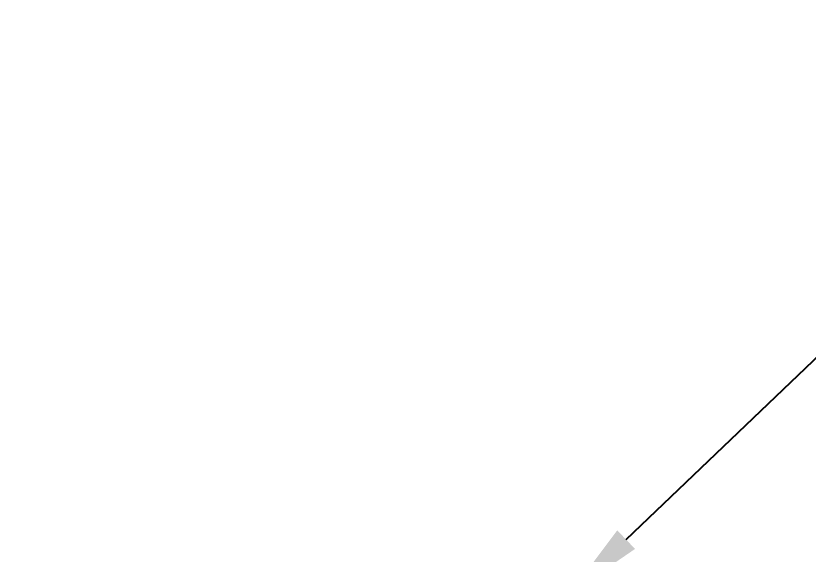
# Model space of a CAD drawing. Header units: millimetres. Extents: x 9226 to 36041, y 16031 to 21779.
# Drawn here: x 30476.7 to 30785.2, y 19794.4 to 20004.1 of the extents above; entities that cross this region are included whole.
import ezdxf
from ezdxf import colors
from ezdxf.entities.mleader import LeaderData, LeaderLine
from ezdxf.math import Vec2, Vec3

# ---------------------------------------------------------------- set-up
doc = ezdxf.new("R2010")
doc.units = ezdxf.units.MM
doc.styles.add('OSMS', font='verdana.ttf')
doc.styles.get("Standard").update_dxf_attribs({"font": 'arial.ttf'})
doc.dimstyles.new('ISO-200', dxfattribs={"dimtxt": 100, "dimasz": 60, "dimexe": 1.25, "dimexo": 5, "dimgap": 5, "dimtad": 1, "dimtoh": 1, "dimdec": 1, "dimdsep": 46, "dimtxsty": 'Standard', "dimcen": 2.5, "dimadec": 0, "dimazin": 0, "dimtfac": 1, "dimtdec": 1, "dimtmove": 0, "dimatfit": 3, "dimfxl": 1, "dimarcsym": 0})

# ---------------------------------------------------------------- blocks, each defined once
blk = doc.blocks.new('*D278')
at = {"color": 0, "lineweight": -2, "transparency": 16777216}
for p, q in [((29885.25, 19783.98), (29885.25, 20204.53)), ((29945.25, 20203.28), (32825.25, 20203.28)), ((32885.25, 19783.98), (32885.25, 20204.53))]:
    blk.add_line(p, q, dxfattribs=at)
at = {"color": 0, "transparency": 16777216}
for points in [[(29945.25, 20213.28), (29945.25, 20193.28), (29885.25, 20203.28)], [(32825.25, 20213.28), (32825.25, 20193.28), (32885.25, 20203.28)]]:
    blk.add_solid(points, dxfattribs=at)
at = {"layer": 'Defpoints', "color": 0, "transparency": 16777216}
for p in [(32885.25, 20203.28), (29885.25, 19778.98), (32885.25, 19778.98)]:
    blk.add_point(p, dxfattribs=at)
at = {"color": 0, "lineweight": -3, "transparency": 16777216, "insert": (31385.25, 20273.01), "char_height": 100, "attachment_point": 5}
blk.add_mtext('3000mm [9\'-10 1/8"]', dxfattribs=at)
blk = doc.blocks.new('*D279')
at = {"color": 0, "lineweight": -2, "transparency": 16777216}
for p, q in [((29883.25, 19785.98), (29883.25, 20460.14)), ((29943.25, 20458.89), (32827.25, 20458.89)), ((32887.25, 19785.98), (32887.25, 20460.14))]:
    blk.add_line(p, q, dxfattribs=at)
at = {"color": 0, "transparency": 16777216}
for points in [[(29943.25, 20468.89), (29943.25, 20448.89), (29883.25, 20458.89)], [(32827.25, 20468.89), (32827.25, 20448.89), (32887.25, 20458.89)]]:
    blk.add_solid(points, dxfattribs=at)
at = {"layer": 'Defpoints', "color": 0, "transparency": 16777216}
for p in [(32887.25, 20458.89), (29883.25, 19780.98), (32887.25, 19780.98)]:
    blk.add_point(p, dxfattribs=at)
at = {"color": 0, "lineweight": -3, "transparency": 16777216, "insert": (31385.25, 20528.62), "char_height": 100, "attachment_point": 5}
blk.add_mtext('3004mm [9\'-10 1/4"]', dxfattribs=at)

msp = doc.modelspace()

# ---------------------------------------------------------------- dimensions: what is measured, and where the dimension line sits
at = {"lineweight": -3}
dim = msp.add_linear_dim(base=(32887.25, 20458.888), p1=(29883.25, 19780.984), p2=(32887.25, 19780.984), dimstyle='ISO-200', override={"dimpost": 'mm'}, dxfattribs=at)
dim.commit()
dim.dimension.update_dxf_attribs({"geometry": '*D279', "text_midpoint": (31385.25, 20458.888), "dimtype": 160})
dim = msp.add_linear_dim(base=(32885.25, 20203.276), p1=(29885.25, 19778.984), p2=(32885.25, 19778.984), dimstyle='ISO-200', override={"dimpost": 'mm'}, dxfattribs=at)
dim.commit()
dim.dimension.update_dxf_attribs({"geometry": '*D278', "text_midpoint": (31385.25, 20273.01)})

# ---------------------------------------------------------------- leaders
at = {"color": 30, "lineweight": -3, "true_color": 0xf26722}
ml = msp.add_multileader_mtext('Standard', dxfattribs=at)
ml.set_content('{\\C30;\\c2254834;Trim Kit(Reference size only) }', color=4, style='OSMS')
ml.set_leader_properties()
ml.build(insert=Vec2(0, 0))
ml.multileader.update_dxf_attribs({"dogleg_length": 3, "arrow_head_size": 30.48})
ctx = ml.context
ctx.base_point, ctx.char_height, ctx.arrow_head_size, ctx.landing_gap_size, ctx.plane_origin = Vec3(31305.801, 19952.488), 60, 30.48, 11.43, Vec3(30668.659, 19862.396)
notes = []
notes.append((ctx, [(1, (1, 1, 0), (30873.675, 19952.488), (1, 0), 432.126, [(0, [(30692.363, 19778.984)], 0, [])])]))
ctx.mtext.insert, ctx.mtext.width, ctx.mtext.defined_height, ctx.mtext.flow_direction = Vec3(31317.231, 19990.789), 3181.4201, 605.077, 5
for ctx, leaders in notes:
    for number, flags, end, landing, length, lines in leaders:
        leader = LeaderData()
        leader.index, (leader.has_last_leader_line, leader.has_dogleg_vector, leader.attachment_direction) = number, flags
        leader.last_leader_point, leader.dogleg_vector, leader.dogleg_length = Vec3(end), Vec3(landing), length
        for number, points, colour, breaks in lines:
            line = LeaderLine()
            line.index, line.vertices, line.color, line.breaks = number, Vec3.list(points), colors.encode_raw_color(colour), breaks
            leader.lines.append(line)
        ctx.leaders.append(leader)

doc.saveas('drawing.dxf')
